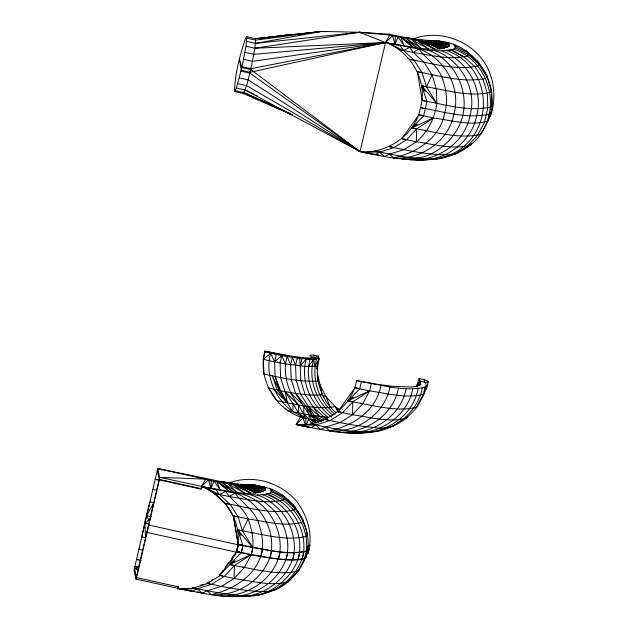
<?xml version="1.0" encoding="UTF-8"?>
<svg xmlns="http://www.w3.org/2000/svg" width="628" height="628" viewBox="0 0 628 628"><rect width="100%" height="100%" fill="white"/><g stroke="black" fill="none" stroke-linecap="round" stroke-linejoin="round"><path stroke-width="0.94" d="M241.121 544.884L238.255 544.327L236.709 552.028L219.619 575.884L207.005 583.781L192.772 588.201L180.26 589.362L180.142 588.836L202.043 593.193L207.303 590.783L221.535 586.364L234.15 578.474L234.385 565.577L251.247 554.61C268.823 557.083 287.341 562.539 304.949 558.104L306.26 556.769L307.924 549.602L307.767 547.914L307.351 549.712M300.16 416.309L300.341 417.149L296.141 424.567L320.413 429.45L325.673 427.048L339.905 422.628L352.52 414.731L352.755 401.834L369.617 390.875C387.193 393.348 405.704 398.804 423.319 394.368L424.63 393.026L426.286 385.859L426.137 384.171L424.52 382.177A9.373 1.476 13 0 0 423.947 379.54L419.143 378.48L416.466 386.573M292.326 114.987L243.334 93.493L234.456 91.531L236.316 88.03L245.195 89.992L360.04 151.631L384.312 156.513L389.572 154.103L403.812 149.684L416.419 141.795L416.662 128.897L433.516 117.931C451.092 120.403 469.611 125.859 487.226 121.424L488.537 120.089C503.201 82.747 471.675 38.175 431.522 41.134M320.618 421.38L305.938 418.444L298.347 412.863L298.512 405.036C287.742 391.676 282.333 373.307 287.161 356.523L301.935 358.58L313.608 359.247L319.071 358.871L318.514 356.233L313.694 355.165L314.267 357.811L319.071 358.871L317.219 368.997M305.75 424.669L305.938 418.444L298.512 405.036L285.018 391.637L280.63 377.632L280.072 362.953L281.784 355.558L287.161 356.523L290.638 364.75L291.196 379.422L295.584 393.434L309.235 414.92L313.223 423.845M258.438 486.166L254.882 484.973L250.36 485.13L254.882 484.973L264.584 487.155L265.463 488.953L265.032 490.468C248.06 497.109 228.561 490.264 211.047 488.49L211.298 480.436L157.73 468.559L134.007 570.255L135.931 579.063L177.771 588.31L177.881 588.836L180.26 589.362M395.318 36.361L421.914 41.134L448.604 43.081L449.475 44.886L449.044 46.394C432.072 53.035 412.572 46.189 395.059 44.423L395.318 36.361L389.721 35.066L359.601 32.279L321.654 31.4L255.565 38.653L246.678 36.691L246.011 37.154C240.022 54.558 235.053 73.154 234.456 91.531M275.755 398.874L268.148 387.217L268.329 388.049L285.018 391.637L293.135 404.071L292.766 411.662L305.938 418.444C276.948 412.376 256.876 379.704 264.93 351.138A56.269 8.847 13.1 0 0 288.974 355.833C298.677 356.602 309.133 359.962 318.514 356.233L318.302 358.054M317.219 369.013L317.415 365.402M317.47 364.499L317.564 362.749M448.604 43.081L438.218 42.335L449.475 44.886L434.757 42.28L447.324 47.587L430.855 42.052L444.334 48.442L426.561 41.676L442.238 48.694L424.238 41.401L440.134 48.937L421.914 41.134L434.804 49.07L416.976 40.451L428.429 48.843L411.787 39.619L421.129 48.246L406.41 38.653L417.078 47.767L402.101 37.798L413.036 47.296L400.899 37.562L404.291 46.017L398.105 36.966L395.059 44.423L385.506 42.547L250.14 72.244L241.262 70.281L246.066 46.276L246.678 36.691M250.14 72.244L254.944 48.238L255.565 38.653L321.654 31.4L326.474 31.706M336.137 412.659C321.622 400.75 315.358 380.953 317.776 362.615M318.153 357.976L318.514 356.233L318.043 357.67M144.833 522.268L141.787 536.948L145.57 537.78L144.801 522.26L146.559 514.881M236.316 88.03L241.898 67.573L239.464 59.236L241.262 70.281M241.898 67.573L250.776 69.535L246.616 85.636L243.334 93.493M317.36 366.265L304.517 366.36L285.45 363.918L281.784 355.558L270.692 353.266C264.506 374.955 274.962 398.647 292.766 411.662L309.235 414.92L328.303 417.353C310.499 404.338 300.043 380.647 306.229 358.957A55.46 8.721 13.1 0 0 316.583 359.137C311.048 378.974 319.048 401.512 335.085 414.237M276.273 354.467L274.562 361.861L275.119 376.541L279.507 390.553L292.766 411.662L287.169 410.367L285.559 408.216M307.924 549.602L306.613 550.937C285.614 555.654 263.776 548.801 243.005 545.379L241.348 552.546L219.502 575.358L219.619 575.884M290.638 364.75L292.35 357.356L295.576 365.433L296.133 380.113L300.522 394.125L314.424 415.752L323.475 420.415M252.903 547.443L251.247 554.61L244.284 567.641L234.15 578.474L219.502 575.358L222.924 570.585M295.576 365.433L297.287 358.039M301.935 358.58L300.223 365.975L300.781 380.654L305.169 394.659L319.369 416.435L325.956 419.826M262.528 549.21C258.092 574.596 234.699 589.402 211.189 594.622L202.043 593.193L197.404 588.719L192.655 587.667L192.772 588.201M271.673 550.63C266.515 577.948 238.412 596.914 211.189 594.622L207.303 590.783L197.404 588.719L180.142 588.836L192.419 591.427L197.404 588.719L211.644 584.299L224.251 576.41L234.385 565.577C255.156 568.999 276.995 575.86 297.994 571.135L299.305 569.8L306.26 556.769M280.143 551.69C274.452 582.211 240.744 601.2 211.189 594.622M287.75 552.357C282.098 582.682 249.049 601.247 219.659 595.674M294.328 552.616C290.16 574.801 270.487 591.78 248.727 595.956C234.786 595.642 220.978 593.366 207.303 590.783M299.737 552.459C296.636 569.667 283.668 583.671 268.376 591.388C255.376 597.024 241.16 596.82 227.265 596.341M303.866 551.894C299.046 577.14 274.161 596.113 248.727 595.956M306.613 550.937C302.72 569.973 284.249 592.706 262.967 591.537C244.025 591.019 225.342 587.313 206.887 583.247L207.005 583.781M308.128 553.182L309.91 545.489M424.481 391.346L424.63 393.026L417.667 406.057L416.356 407.399C395.365 412.117 373.527 405.264 352.755 401.834L342.621 412.667L330.006 420.564L315.774 424.975L310.781 427.684L298.512 425.093C324.911 425.446 351.633 407.234 356.626 380.584L375.411 384.053L392.249 386.283L411.254 386.974L415.453 386.479L418.444 385.623L420.163 384.43L420.595 382.923L419.143 378.48M488.38 118.409L488.537 120.089L481.574 133.12L480.263 134.455C459.272 139.181 437.433 132.32 416.662 128.897L406.528 139.73L393.913 147.619L379.681 152.039L374.688 154.747L362.419 152.157C388.811 152.51 415.54 134.29 420.525 107.647C427.896 81.742 411.842 53.757 387.876 43.073C409.417 46.692 432.056 53.961 453.856 49.157L455.167 47.822L455.017 46.134L453.4 44.141L456.43 46.244M426.286 385.859L424.983 387.193C403.985 391.919 382.146 385.058 361.375 381.636L359.718 388.803L348.006 400.782L352.755 401.834M371.274 383.7L369.617 390.875L362.654 403.898L352.52 414.731L337.872 411.615L354.969 387.759L357.834 388.316M380.898 385.466C376.462 410.853 353.069 425.658 329.559 430.879L320.413 429.45L315.774 424.975L311.025 423.931L313.89 424.489M390.043 386.895C384.886 414.205 356.783 433.179 329.559 430.879L325.673 427.048L315.774 424.975L298.512 425.093M398.513 387.947C392.822 418.468 359.114 437.465 329.559 430.879M406.12 388.614C400.468 418.939 367.419 437.504 338.029 431.938M412.698 388.873C407.109 418.955 374.79 437.064 345.636 432.598M418.688 385.6L419.724 381.118L424.52 382.177L423.947 379.54M418.107 388.716C412.486 418.805 381.212 435.91 352.214 432.857M419.975 385.608L420.595 382.923M422.236 388.159C417.777 411.725 395.915 429.442 372.506 432.064C356.751 432.708 341.106 429.85 325.673 427.048M424.983 387.193L423.319 394.368L416.356 407.399M488.796 116.612L489.212 114.822M426.498 389.439L428.28 381.746M490.405 116.502C497.305 96.445 493.969 73.555 480.365 56.983L480.208 56.81C463.849 37.845 435.699 29.854 412.219 39.258M135.931 579.063L159.653 477.366L157.73 468.559L220.232 481.393L238.216 484.164L252.221 485.059L250.344 485.138M177.881 588.836L178.352 586.842L136.512 577.595L159.3 479.894L157.267 470.56M159.3 479.894L201.141 489.141L201.486 486.614L205.701 479.133L205.521 478.3M201.141 489.141L201.486 486.614L208.504 479.784L211.047 488.49L201.486 486.614M339.905 409.621L335.038 406.52L330.422 407.384L325.995 396.645L317.917 380.945C299.705 382.279 281.627 377.844 263.941 374.045L263.383 359.365L264.914 351.131L288.974 355.833M331.49 416.921C314.016 403.977 304.062 380.482 310.146 359.185M375.136 154.464L360.04 151.631L385.506 42.547L389.721 35.066L389.541 34.226L359.601 32.279L255.588 43.379L246.71 41.417M319.071 358.871L314.871 366.532L313.608 359.247C307.916 379.438 316.394 402.242 332.809 414.998M177.771 588.31L178.234 586.317L178.352 586.842M237.149 549.029C242.84 523.76 226.936 497.525 203.864 487.14L214.745 493.985L225.625 503.946L233.49 516.373L238.318 545.08L236.63 552.24L147.031 532.434L146.921 531.908M236.63 552.24L236.513 551.714L241.262 552.766L242.95 545.599L237.706 529.875L240.579 530.432M241.262 552.766L251.161 554.83C254.842 542.985 252.338 530.291 248.029 518.964C243.483 507.385 232.336 501.427 225.766 491.496L159.653 477.366L205.701 479.133M251.161 554.83L260.785 556.596C264.466 544.751 261.962 532.057 257.653 520.722C252.958 509.033 241.811 502.871 234.911 492.925L225.766 491.496L219.384 494.503L214.627 493.451L214.745 493.985M260.785 556.596L269.93 558.025C277.458 531.453 260.447 502.188 234.911 492.925L229.275 496.567L219.384 494.503L203.864 487.14L216.134 489.73L219.384 494.503L230.256 504.472L238.13 516.891L242.463 530.919L252.849 547.663C270.425 550.136 288.943 555.592 306.558 551.164L307.869 549.822C311.323 517.888 284.319 483.348 250.745 486.347C236.787 485.962 223.128 482.406 209.438 480.506M269.93 558.025L278.4 559.085C286.69 530.346 265.157 495.673 234.911 492.925M278.4 559.085L286.007 559.744C290.827 543.079 285.434 524.89 275.001 511.451C266.429 503.044 256.114 493.796 243.381 493.985M286.007 559.744L292.585 560.003C297.405 543.338 292.012 525.149 281.579 511.71C273.211 503.789 263.352 494.063 250.988 494.652M292.585 560.003L298.002 559.846C305.522 533.282 288.519 504.009 262.975 494.754L257.566 494.903M298.002 559.846L302.123 559.289C309.675 532.709 292.632 503.868 267.481 494.055L262.975 494.754L269.844 493.231L271.155 491.889L271.006 490.209L269.388 488.215L272.419 490.311M302.123 559.289L304.87 558.323C312.391 531.751 295.388 502.486 269.844 493.231M308.167 552.891C313.341 535.009 307.547 515.478 296.353 501.058L296.196 500.877C279.837 481.911 251.687 473.928 228.207 483.325M491.308 105.865L491.732 104.067L491.402 94.286M151.387 516.789L146.724 515.706L146.544 514.874L149.951 501.866L153.742 502.706L146.724 515.706L149.809 522.661M211.047 488.49L214.093 481.032L220.279 490.083L216.888 481.637L230.664 492.219M306.37 424.803L308.725 419.049L309.235 414.92L306.174 406.214L295.584 393.434L285.018 391.637L287.624 402.98C301.699 405.562 316.041 408.655 330.422 407.384M421.733 115.379L418.868 114.814L401.779 138.678L416.419 141.795C427.856 132.037 434.709 118.323 436.86 103.596L426.475 86.852L432.04 74.889L424.167 62.47L413.295 52.501L409.778 47.43L403.396 50.436L398.647 49.384L401.512 49.942M241.223 535.668L237.706 529.875L242.463 530.919L248.029 518.964C265.605 521.428 284.115 526.884 301.73 522.457L303.041 521.114L302.892 519.435L293.402 505.022M416.819 386.824L419.724 381.118M139.754 547.695L138.89 549.343L142.58 550.159M234.385 565.577L229.636 564.525L236.159 552.31M480.263 134.455C501.387 105.48 488.199 60.995 453.856 49.157M146.544 514.874L147.423 513.249M308.419 366.579L313.608 359.247M225.201 567.406L228.623 562.633M231.465 558.653L234.888 553.88M306.229 358.957L300.223 365.975L299.611 358.305M481.574 133.12C459.209 164.63 418.012 162.212 384.312 156.513L379.681 152.039L374.924 150.987L377.797 151.552M417.667 406.057C407.47 419.166 392.374 431.24 374.751 427.542C358.054 426.318 341.577 423.162 325.257 419.512L328.122 420.069M234.15 578.474C251.726 580.947 270.244 586.403 287.86 581.968L299.305 569.8M416.662 128.897L411.905 127.845L423.617 115.866L426.969 101.532L421.726 85.8L424.591 86.366M490.193 112.922L488.882 114.257C466.259 119.084 442.842 111.541 420.525 107.647L423.398 108.204M394.926 424.787L393.615 426.122L376.635 431.499L374.775 431.577L376.635 431.499M307.218 533.462L307.375 535.142L306.064 536.485C285.073 541.203 263.234 534.35 242.463 530.919M304.87 558.323L306.181 556.989L307.869 549.822L307.712 548.142M242.11 66.686L250.988 68.648L385.506 42.547L392.516 35.718L395.059 44.423M281.784 355.558L274.562 361.861L263.383 359.365L263.203 358.533M263.383 359.365L270.692 353.266L274.562 361.861L285.45 363.918M150.131 518.838L145.013 523.108L148.742 523.972M414.778 128.41L411.905 127.845L417.416 124.124M350.871 401.347L348.006 400.782L353.509 397.069M232.501 565.09L229.636 564.525L235.139 560.812M387.876 43.073L403.396 50.436L413.295 52.501L418.923 48.858C444.467 58.114 461.47 87.378 453.95 113.951C448.792 141.269 420.689 160.234 393.458 157.942L389.572 154.103L379.681 152.039L362.419 152.157M459.618 151.348L461.195 150.367M463.558 148.883L465.136 147.902M466.714 146.913L471.44 143.953L470.129 145.288C452.513 149.723 433.995 144.267 416.419 141.795M397.289 423.303L402.807 419.849M404.385 418.868L407.541 416.89L406.23 418.224C388.614 422.66 370.096 417.204 352.52 414.731M207.68 582.76L209.257 581.771M211.62 580.288L213.198 579.306M282.074 585.068L275.245 589.865L258.265 595.242L254.544 595.399M283.652 584.087L289.17 580.633M411.905 127.845L433.516 117.931L418.868 114.814M348.006 400.782L369.617 390.875L354.969 387.759M229.636 564.525L251.247 554.61L236.599 551.494L238.255 544.327L243.005 545.379M393.458 157.942C416.968 152.714 440.361 137.917 444.805 112.53C448.478 100.676 445.982 87.983 441.665 76.655C436.97 64.959 425.823 58.797 418.923 48.858M413.295 52.501C430.871 54.974 449.381 60.429 466.997 55.994L468.307 54.66L468.158 52.972L466.541 50.978L464.139 50.452M434.026 158.837L440.534 158.562L457.514 153.185M229.275 496.567C246.851 499.04 265.369 504.496 282.985 500.061L284.296 498.726L284.139 497.046L282.529 495.052L280.928 494.699M285.811 35.623L288.605 34.736L290.552 34.854M200.662 585.186L203.331 584.354M416.34 39.941L418.02 39.564L436.24 40.993L432.472 41.142M281.093 36.189L282.969 35.82M284.845 35.458L288.605 34.736L268.376 37.358M209.438 480.789L211.298 480.436M255.588 43.379L321.654 31.4L323.553 31.785M437.057 41.205L438.894 40.906L442.45 42.1M425.132 159.206L421.529 159.763L425.651 159.198M359.428 432.425L357.622 432.708L360.095 432.37M246.066 46.276L254.944 48.238L359.601 32.279L363.361 32.907M477.421 60.947L486.904 75.36L491.386 91.076L490.075 92.41C469.085 97.136 447.246 90.275 426.475 86.852L422.142 72.824L414.268 60.398L403.396 50.436L400.154 45.663L385.506 42.547L252.566 61.316L243.688 59.354M138.631 567.437L134.863 566.605L136.778 566.338M321.654 31.4L255.8 40.106L246.914 38.143M258.744 38.614L261.633 38.237M263.564 37.986L266.453 37.609M441.209 42.233L443.698 41.966M257.197 486.3L259.678 486.033M415.108 39.87L418.02 39.564A56.269 8.847 13.1 0 1 404.244 37.327L389.541 34.226M232.062 483.835L234.009 483.639A56.269 8.847 13.1 0 1 220.232 481.393M362.442 32.915L359.601 32.279L385.506 42.547L253.916 54.353L245.03 52.391M420.407 40.255L422.228 40.09M235.484 484.408L238.216 484.164M254.944 48.238L385.506 42.547M401.928 158.994L416.811 158.358L436.413 159.127L450.645 154.708L454.774 154.143L467.381 146.246L477.515 135.42L484.478 122.389L487.823 108.055L487.328 93.376L483.003 79.348L475.129 66.921L464.249 56.952L451.493 49.981L446.987 50.68C494.016 67.628 495.775 134.431 450.645 154.708C429.882 155.336 409.362 150.869 389.164 146.567L392.029 147.133M409.535 159.661C436.758 161.961 464.861 142.988 470.019 115.678C477.547 89.105 460.536 59.833 435 50.578M416.113 159.92C443.344 162.212 471.447 143.247 476.605 115.937C484.125 89.364 467.122 60.092 441.578 50.837M377.514 430.62L379.383 430.541M365.465 431.978L371.046 431.742M248.963 595.642L243.381 595.886L246.663 595.65M415.226 39.674L418.02 39.564L404.244 37.327M426.161 40.718L428.021 40.647M432.511 41.134L436.24 40.993L428.5 41.126M433.014 41.134L438.894 40.906M231.214 483.741L234.009 483.639M241.215 484.824L244.009 484.714M241.191 485.044L245.846 484.855L241.199 484.981M434.733 158.766L440.534 158.562M365.025 431.907L369.861 431.734M254.395 595.375L258.265 595.242M233.844 596.6L239.252 596.443M426.49 41.103L433.218 40.953M244.402 485.13L249.206 485.02M248.358 485.13L252.221 485.059M264.584 487.155L254.207 486.41L265.463 488.953L250.745 486.347L263.313 491.661L246.843 486.127L260.322 492.509L242.549 485.742L258.218 492.76L240.226 485.475L256.122 493.011L237.902 485.209L250.784 493.145L232.957 484.518L244.41 492.909L227.776 483.686L237.117 492.313L222.398 482.72L233.066 491.842L218.089 481.872L229.024 491.371M295.584 393.434L309.463 395.043L322.305 394.949L325.995 396.645L338.814 410.822M197.435 591.906L199.178 592.165M376.988 154.778L378.833 155.1M309.392 427.087L296.141 424.567L303.136 417.801L305.184 424.716M191.94 590.979L179.679 588.687M491.732 104.067L491.881 105.755L490.57 107.09C467.946 111.917 444.53 104.374 422.212 100.48L417.392 71.773C439.702 75.666 463.119 83.21 485.75 78.382L487.061 77.048L479.188 64.629L468.307 54.66L455.167 47.822M389.572 154.103C403.671 156.348 417.487 161.31 431.051 153.939C444.483 147.305 455.08 136.064 460.756 122.185C471.416 93.965 456.061 59.982 427.393 49.91M157.071 479.698L155.21 479.352L158.955 480.185M138.388 559.799L136.527 559.462L141.214 560.498M412.384 59.911L409.519 59.354C431.836 63.247 455.245 70.791 477.877 65.964L479.188 64.629L479.031 62.941L468.158 52.972L455.017 46.134M417.392 71.773L420.258 72.338M422.212 100.48L425.085 101.045M401.779 138.678L404.644 139.243M337.872 411.615L340.737 412.18M214.627 493.451L217.5 494.016M225.625 503.946L225.507 503.421L228.372 503.986M236.246 516.404L233.381 515.847L238.318 545.08M241.066 545.112L238.2 544.547L252.849 547.663L237.706 529.875M239.464 552.059L236.599 551.494L236.709 552.028M236.513 551.714L239.378 552.279M219.502 575.358L222.367 575.923M206.887 583.247L209.76 583.812M192.655 587.667L195.52 588.232M134.863 566.605L137.673 567.155M436.484 42.304L449.475 44.886M252.472 486.378L265.463 488.953M248.029 518.964L233.381 515.847L233.49 516.373M425.242 91.594L421.726 85.8L426.475 86.852M241.05 71.2L249.936 73.162L360.04 151.631L246.616 85.636L237.729 83.673M239.346 77.935L248.225 79.897L360.04 151.631L250.776 69.535M235.202 90.715L244.08 92.677L290.411 113.566M356.626 380.584L361.375 381.636M201.604 487.147L203.982 487.673M159.182 479.368L201.023 488.615M225.507 503.421C247.817 507.314 271.233 514.858 293.865 510.03L295.176 508.696L295.019 507.016L284.139 497.046L271.006 490.209M152.847 489.471L156.537 490.287M238.373 544.853L148.773 525.047L148.663 524.521M136.512 577.595L134.478 568.261L138.231 569.086M265.094 351.97L270.692 353.266M434.67 88.501L436.366 88.917L436.86 103.596L421.726 85.8M424.858 130.546L426.553 130.962M360.959 403.49L362.654 403.898M250.658 532.575L252.354 532.991M242.589 567.225L244.284 567.641M434.757 42.28L449.044 46.394M250.745 486.347L265.032 490.468M157.73 468.559L162.299 469.995M432.802 42.162L447.324 47.587M248.79 486.237L263.313 491.661M427.621 41.77L444.334 48.442L428.704 41.864M243.609 485.837L260.322 492.509L244.692 485.931M134.478 568.261L138.05 569.729M262.418 101.234L265.063 102.435M268.596 104.044L274.766 106.854M276.532 107.655L292.413 114.885L244.08 92.677M245.195 89.992L253.995 94.271M255.761 95.126L257.519 95.982M327.306 418.672L324.009 416.976L313.286 407.093M451.116 50.114L464.249 56.952M271.155 491.889C289.712 498.993 303.748 515.572 307.375 535.142M267.096 494.189L280.237 501.026M419.441 40.789L434.804 49.07M235.429 484.863L250.784 493.145M306.174 406.214L311.833 415.336L321.591 421.207L309.235 414.92L318.451 421.945M317.03 420.736L318.663 421.796M316.669 422.495L312.72 419.881L316.371 423.029M357.701 149.927L360.04 151.631M311.519 419.645L315.319 422.668M453.4 44.141L454.821 45.31M269.388 488.215L270.801 489.377M319.369 416.435L308.646 406.551L311.833 415.336M290.395 392.602L303.701 405.869L303.858 413.954L308.725 419.049L312.344 424.293M273.926 389.352L287.624 402.98L276.446 400.483L276.265 399.651M323.977 397.32L322.305 394.949L317.47 373.589M293.135 404.071L298.347 412.863M335.038 406.52L338.327 412.306M279.507 390.553L272.324 375.944L277.325 390.082L287.624 402.98L280.708 390.789L275.119 376.541M432.04 74.889L436.366 88.917M319.864 384.768L321.56 391.315M263.76 373.205L263.941 374.045M317.493 376.329L317.917 380.945M491.237 89.396L491.332 92.324M316.944 365.991L317.007 368.856M491.999 108.534A9.373 1.476 13.3 0 1 490.507 109.366M307.987 552.609A9.373 1.476 13.3 0 1 306.495 553.441M309.314 544.869A9.373 1.476 13 0 1 307.28 546.015M314.267 357.811A9.373 1.476 13 0 1 313.694 355.165M429.858 40.789L426.137 40.93L429.858 40.789"/></g></svg>
